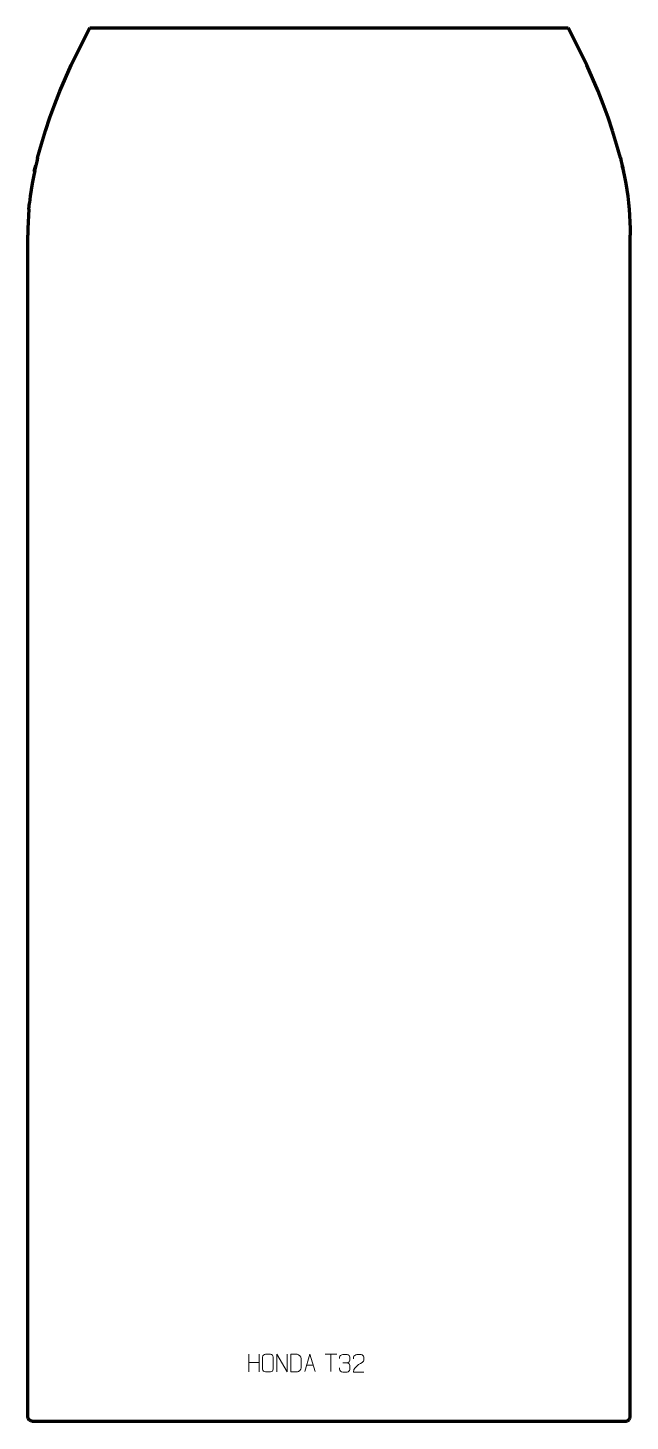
# Model space of a CAD drawing. Header units: millimetres. Extents: x -430 to 430, y -1195 to 795.
import ezdxf

# ---------------------------------------------------------------- set-up
doc = ezdxf.new("R2010")
doc.units = ezdxf.units.MM
doc.header["$MEASUREMENT"] = 0
doc.layers.add('layer 1', color=7, linetype='Continuous')

msp = doc.modelspace()

# ---------------------------------------------------------------- linework, layer by layer
at = {"layer": 'layer 1', "lineweight": 106}
for points in [[(-352.0389, 774.568), (-352.0389, 774.568), (-341.6059, 794.9996), (-341.6059, 794.9996)], [(-341.6059, 794.9996), (-341.6059, 794.9996), (341.6048, 794.9996), (341.6048, 794.9996)], [(352.0389, 774.568), (352.0389, 774.568), (341.6048, 794.9996), (341.6048, 794.9996)], [(-368.1001, 741.5537), (-368.1001, 741.5537), (-352.0389, 774.568), (-352.0389, 774.568)], [(368.1005, 741.5537), (368.1005, 741.5537), (352.0389, 774.568), (352.0389, 774.568)], [(-376.484, 723.2495), (-376.484, 723.2495), (-368.1001, 741.5537), (-368.1001, 741.5537)], [(376.484, 723.2495), (376.484, 723.2495), (368.1005, 741.5537), (368.1005, 741.5537)], [(-384.3629, 704.7221), (-384.3629, 704.7221), (-376.484, 723.2495), (-376.484, 723.2495)], [(384.3629, 704.7221), (384.3629, 704.7221), (376.484, 723.2495), (376.484, 723.2495)], [(-391.7344, 685.9879), (-391.7344, 685.9879), (-384.3629, 704.7221), (-384.3629, 704.7221)], [(391.7344, 685.9879), (391.7344, 685.9879), (384.3629, 704.7221), (384.3629, 704.7221)], [(-398.5918, 667.0587), (-398.5918, 667.0587), (-391.7344, 685.9879), (-391.7344, 685.9879)], [(398.5922, 667.0587), (398.5922, 667.0587), (391.7344, 685.9879), (391.7344, 685.9879)], [(-404.9302, 647.9505), (-404.9302, 647.9505), (-398.5918, 667.0587), (-398.5918, 667.0587)], [(404.9291, 647.9505), (404.9291, 647.9505), (398.5922, 667.0587), (398.5922, 667.0587)], [(-410.743, 628.6751), (-410.743, 628.6751), (-404.9302, 647.9505), (-404.9302, 647.9505)], [(410.7433, 628.6751), (410.7433, 628.6751), (404.9291, 647.9505), (404.9291, 647.9505)], [(-416.029, 609.2492), (-416.029, 609.2492), (-410.743, 628.6751), (-410.743, 628.6751)], [(416.029, 609.2492), (416.029, 609.2492), (410.7433, 628.6751), (410.7433, 628.6751)], [(-419.4905, 594.9992), (-419.4905, 594.9992), (-418.609, 598.6293), (-418.609, 598.6293)], [(-418.609, 598.6293), (-418.609, 598.6293), (-419.4223, 594.9992), (-419.4223, 594.9992)], [(-418.2505, 600.2299), (-418.2505, 600.2299), (-418.609, 598.6293), (-418.609, 598.6293)], [(-417.3249, 603.9161), (-417.3249, 603.9161), (-418.2505, 600.2299), (-418.2505, 600.2299)], [(-416.029, 609.2492), (-416.029, 609.2492), (-417.3249, 603.9161), (-417.3249, 603.9161)], [(416.029, 609.2492), (416.029, 609.2492), (417.3249, 603.9161), (417.3249, 603.9161)], [(417.3249, 603.9161), (417.3249, 603.9161), (418.2509, 600.2299), (418.2509, 600.2299)], [(418.2509, 600.2299), (418.2509, 600.2299), (418.609, 598.6293), (418.609, 598.6293)], [(419.4905, 594.9992), (419.4905, 594.9992), (418.609, 598.6293), (418.609, 598.6293)], [(418.609, 598.6293), (418.609, 598.6293), (419.4226, 594.9992), (419.4226, 594.9992)], [(-422.1227, 582.0607), (-422.1227, 582.0607), (-423.7719, 572.9199), (-423.7719, 572.9199)], [(-420.283, 591.1662), (-420.283, 591.1662), (-422.1227, 582.0607), (-422.1227, 582.0607)], [(-420.7823, 589.6857), (-420.7823, 589.6857), (-419.4905, 594.9992), (-419.4905, 594.9992)], [(-419.4223, 594.9992), (-419.4223, 594.9992), (-420.283, 591.1662), (-420.283, 591.1662)], [(-419.4223, 594.9992), (-419.4223, 594.9992), (-419.4905, 594.9992), (-419.4905, 594.9992)], [(419.4226, 594.9992), (419.4226, 594.9992), (419.4905, 594.9992), (419.4905, 594.9992)], [(419.4226, 594.9992), (419.4226, 594.9992), (420.2815, 591.1662), (420.2815, 591.1662)], [(420.7827, 589.6857), (420.7827, 589.6857), (419.4905, 594.9992), (419.4905, 594.9992)], [(420.2815, 591.1662), (420.2815, 591.1662), (422.1231, 582.0607), (422.1231, 582.0607)], [(422.1231, 582.0607), (422.1231, 582.0607), (423.7719, 572.9199), (423.7719, 572.9199)], [(-425.2287, 563.7461), (-425.2287, 563.7461), (-426.4931, 554.5437), (-426.4931, 554.5437)], [(-423.7719, 572.9199), (-423.7719, 572.9199), (-425.2287, 563.7461), (-425.2287, 563.7461)], [(423.7719, 572.9199), (423.7719, 572.9199), (425.2287, 563.7461), (425.2287, 563.7461)], [(425.2287, 563.7461), (425.2287, 563.7461), (426.4931, 554.5437), (426.4931, 554.5437)], [(-428.4404, 536.0686), (-428.4404, 536.0686), (-427.5641, 545.3166), (-427.5641, 545.3166)], [(-426.4931, 554.5437), (-426.4931, 554.5437), (-427.5641, 545.3166), (-427.5641, 545.3166)], [(426.4931, 554.5437), (426.4931, 554.5437), (427.5629, 545.3166), (427.5629, 545.3166)], [(427.5629, 545.3166), (427.5629, 545.3166), (428.4404, 536.0686), (428.4404, 536.0686)], [(-429.6095, 517.529), (-429.6095, 517.529), (-429.9024, 508.2459), (-429.9024, 508.2459)], [(-429.1217, 526.8062), (-429.1217, 526.8062), (-429.6095, 517.529), (-429.6095, 517.529)], [(-428.4404, 536.0686), (-428.4404, 536.0686), (-429.1217, 526.8062), (-429.1217, 526.8062)], [(428.4404, 536.0686), (428.4404, 536.0686), (429.1217, 526.8062), (429.1217, 526.8062)], [(429.1217, 526.8062), (429.1217, 526.8062), (429.6095, 517.529), (429.6095, 517.529)], [(429.6095, 517.529), (429.6095, 517.529), (429.9024, 508.2459), (429.9024, 508.2459)], [(-429.9024, 508.2459), (-429.9024, 508.2459), (-429.9991, 498.9572), (-429.9991, 498.9572)], [(-429.9991, -1188.8203), (-429.9991, -1188.8203), (-429.9991, 498.9572), (-429.9991, 498.9572)], [(429.9024, 508.2459), (429.9024, 508.2459), (429.9991, 498.9572), (429.9991, 498.9572)], [(429.9991, -1188.8203), (429.9991, -1188.8203), (429.9991, 498.9572), (429.9991, 498.9572)], [(-429.9468, -1189.6273), (-429.9468, -1189.6273), (-429.9991, -1188.8203), (-429.9991, -1188.8203)], [(-429.7886, -1190.4198), (-429.7886, -1190.4198), (-429.9468, -1189.6273), (-429.9468, -1189.6273)], [(-429.5294, -1191.1845), (-429.5294, -1191.1845), (-429.7886, -1190.4198), (-429.7886, -1190.4198)], [(-429.1725, -1191.9103), (-429.1725, -1191.9103), (-429.5294, -1191.1845), (-429.5294, -1191.1845)], [(-428.7228, -1192.5828), (-428.7228, -1192.5828), (-429.1725, -1191.9103), (-429.1725, -1191.9103)], [(-428.1905, -1193.1892), (-428.1905, -1193.1892), (-428.7228, -1192.5828), (-428.7228, -1192.5828)], [(-427.5826, -1193.723), (-427.5826, -1193.723), (-428.1905, -1193.1892), (-428.1905, -1193.1892)], [(-426.9102, -1194.1715), (-426.9102, -1194.1715), (-427.5826, -1193.723), (-427.5826, -1193.723)], [(426.9105, -1194.1715), (426.9105, -1194.1715), (427.5826, -1193.723), (427.5826, -1193.723)], [(427.5826, -1193.723), (427.5826, -1193.723), (428.1905, -1193.1892), (428.1905, -1193.1892)], [(428.1905, -1193.1892), (428.1905, -1193.1892), (428.7228, -1192.5828), (428.7228, -1192.5828)], [(428.7228, -1192.5828), (428.7228, -1192.5828), (429.1714, -1191.9103), (429.1714, -1191.9103)], [(429.1714, -1191.9103), (429.1714, -1191.9103), (429.5298, -1191.1845), (429.5298, -1191.1845)], [(429.5298, -1191.1845), (429.5298, -1191.1845), (429.7886, -1190.4198), (429.7886, -1190.4198)], [(429.7886, -1190.4198), (429.7886, -1190.4198), (429.9468, -1189.6273), (429.9468, -1189.6273)], [(429.9468, -1189.6273), (429.9468, -1189.6273), (429.9991, -1188.8203), (429.9991, -1188.8203)], [(-426.1858, -1194.5285), (-426.1858, -1194.5285), (-426.9102, -1194.1715), (-426.9102, -1194.1715)], [(-425.4207, -1194.7887), (-425.4207, -1194.7887), (-426.1858, -1194.5285), (-426.1858, -1194.5285)], [(-424.6282, -1194.947), (-424.6282, -1194.947), (-425.4207, -1194.7887), (-425.4207, -1194.7887)], [(-423.8216, -1194.9993), (-423.8216, -1194.9993), (-424.6282, -1194.947), (-424.6282, -1194.947)], [(-423.8216, -1194.9993), (-423.8216, -1194.9993), (423.8216, -1194.9993), (423.8216, -1194.9993)], [(423.8216, -1194.9993), (423.8216, -1194.9993), (424.6286, -1194.947), (424.6286, -1194.947)], [(424.6286, -1194.947), (424.6286, -1194.947), (425.4211, -1194.7887), (425.4211, -1194.7887)], [(425.4211, -1194.7887), (425.4211, -1194.7887), (426.1858, -1194.5285), (426.1858, -1194.5285)], [(426.1858, -1194.5285), (426.1858, -1194.5285), (426.9105, -1194.1715), (426.9105, -1194.1715)]]:
    msp.add_open_spline(points, degree=3, dxfattribs=at)
at = {"layer": 'layer 1', "color": 250, "lineweight": 9}
for points in [[(-114.5014, -1099.5715), (-114.5014, -1099.5715), (-114.5014, -1124.349), (-114.5014, -1124.349)], [(-114.5014, -1111.4538), (-114.5014, -1111.4538), (-99.8581, -1111.4534), (-99.8581, -1111.4534)], [(-99.8581, -1099.5715), (-99.8581, -1099.5715), (-99.8581, -1124.525), (-99.8581, -1124.525)], [(-5.6733, -1099.3677), (-5.6733, -1099.3677), (11.3139, -1099.3677), (11.3139, -1099.3677)], [(2.8205, -1124.2977), (2.8205, -1124.2977), (2.8205, -1099.3442), (2.8205, -1099.3442)], [(19.7394, -1111.8314), (19.7394, -1111.8314), (25.9358, -1111.8314), (25.9358, -1111.8314)], [(-31.9275, -1115.0483), (-31.9275, -1115.0483), (-22.4318, -1115.0483), (-22.4318, -1115.0483)]]:
    msp.add_open_spline(points, degree=3, dxfattribs=at)
for points, knots in [([(-90.7604, -1099.549), (-88.3943, -1099.549), (-86.0278, -1099.549), (-83.6613, -1099.549), (-83.6613, -1099.549), (-81.6808, -1099.5134), (-79.6548, -1101.0077), (-79.6277, -1103.4498), (-79.6277, -1103.4498), (-79.6281, -1109.2072), (-79.6281, -1114.965), (-79.6277, -1120.7232), (-79.6277, -1120.7232), (-79.7698, -1123.0508), (-81.4762, -1124.5331), (-83.6613, -1124.5439), (-83.6613, -1124.5439), (-86.0337, -1124.5435), (-88.4061, -1124.5435), (-90.7781, -1124.5439), (-90.7781, -1124.5439), (-92.7366, -1124.6495), (-94.743, -1122.7616), (-94.7316, -1120.7406), (-94.7316, -1120.7406), (-94.7312, -1114.96), (-94.7312, -1109.1797), (-94.7316, -1103.3999), (-94.7316, -1103.3999), (-94.7273, -1101.2579), (-92.9502, -1099.5354), (-90.7604, -1099.549)], [0, 0, 0, 0, 0.111111111, 0.111111111, 0.111111111, 0.111111111, 0.222222222, 0.222222222, 0.222222222, 0.222222222, 0.333333333, 0.333333333, 0.333333333, 0.333333333, 0.444444444, 0.444444444, 0.444444444, 0.444444444, 0.555555556, 0.555555556, 0.555555556, 0.555555556, 0.666666667, 0.666666667, 0.666666667, 0.666666667, 0.777777778, 0.777777778, 0.777777778, 0.777777778, 1, 1, 1, 1]), ([(-74.5071, -1124.525), (-74.5071, -1124.525), (-74.5071, -1099.5715), (-74.5071, -1099.5715), (-74.5071, -1099.5715), (-74.5071, -1099.5715), (-59.8523, -1124.525), (-59.8523, -1124.525), (-59.8523, -1124.525), (-59.8523, -1124.525), (-59.8523, -1099.5715), (-59.8523, -1099.5715)], [0, 0, 0, 0, 0.25, 0.25, 0.25, 0.25, 0.5, 0.5, 0.5, 0.5, 1, 1, 1, 1]), ([(-54.572, -1124.4969), (-52.2402, -1124.4965), (-47.29, -1124.5205), (-44.9585, -1124.5208), (-44.9585, -1124.5208), (-43.0335, -1124.6262), (-39.7149, -1121.0846), (-39.7261, -1119.0673), (-39.7261, -1119.0673), (-39.7265, -1113.2972), (-39.7265, -1111.1275), (-39.7261, -1105.3582), (-39.7261, -1105.3582), (-39.7304, -1103.2201), (-43.1049, -1099.56), (-45.2573, -1099.5735), (-45.2573, -1099.5735), (-47.583, -1099.5735), (-52.3073, -1099.5735), (-54.6334, -1099.5735), (-54.6334, -1099.5735), (-54.633, -1105.3204), (-54.5717, -1118.7496), (-54.572, -1124.4969)], [0, 0, 0, 0, 0.142857143, 0.142857143, 0.142857143, 0.142857143, 0.285714286, 0.285714286, 0.285714286, 0.285714286, 0.428571429, 0.428571429, 0.428571429, 0.428571429, 0.571428571, 0.571428571, 0.571428571, 0.571428571, 0.714285714, 0.714285714, 0.714285714, 0.714285714, 1, 1, 1, 1]), ([(-34.6501, -1124.2977), (-34.6501, -1124.2977), (-27.2791, -1099.3442), (-27.2791, -1099.3442), (-27.2791, -1099.3442), (-27.2791, -1099.3442), (-19.7092, -1124.2977), (-19.7092, -1124.2977)], [0, 0, 0, 0, 0.333333333, 0.333333333, 0.333333333, 0.333333333, 1, 1, 1, 1]), ([(15.0297, -1105.5862), (15.0297, -1105.5862), (15.0297, -1103.729), (15.0297, -1103.729), (15.0297, -1103.729), (15.0154, -1101.9871), (17.6799, -1099.869), (19.739, -1099.8917), (19.739, -1099.8917), (21.8031, -1099.8917), (23.8671, -1099.8917), (25.9308, -1099.8917), (25.9308, -1099.8917), (28.1253, -1099.8829), (29.7236, -1101.7297), (29.768, -1103.6418), (29.768, -1103.6418), (29.7676, -1105.0769), (29.7676, -1106.512), (29.768, -1107.9475), (29.768, -1107.9475), (29.7194, -1109.601), (28.1168, -1111.831), (25.9185, -1111.821), (25.9185, -1111.821), (28.1222, -1111.8322), (29.7302, -1113.6354), (29.7842, -1115.6949), (29.7842, -1115.6949), (29.7838, -1117.4796), (29.7838, -1119.2643), (29.7842, -1121.0494), (29.7842, -1121.0494), (29.7943, -1123.1108), (27.7394, -1124.8739), (25.9185, -1124.8658), (25.9185, -1124.8658), (23.8532, -1124.8655), (21.788, -1124.8655), (19.7224, -1124.8658), (19.7224, -1124.8658), (17.5538, -1124.8543), (15.0228, -1122.4541), (15.0042, -1120.9923), (15.0042, -1120.9923), (15.0042, -1120.9923), (15.0042, -1119.0837), (15.0042, -1119.0837)], [0, 0, 0, 0, 0.076923077, 0.076923077, 0.076923077, 0.076923077, 0.153846154, 0.153846154, 0.153846154, 0.153846154, 0.230769231, 0.230769231, 0.230769231, 0.230769231, 0.307692308, 0.307692308, 0.307692308, 0.307692308, 0.384615385, 0.384615385, 0.384615385, 0.384615385, 0.461538462, 0.461538462, 0.461538462, 0.461538462, 0.538461538, 0.538461538, 0.538461538, 0.538461538, 0.615384615, 0.615384615, 0.615384615, 0.615384615, 0.692307692, 0.692307692, 0.692307692, 0.692307692, 0.769230769, 0.769230769, 0.769230769, 0.769230769, 0.846153846, 0.846153846, 0.846153846, 0.846153846, 1, 1, 1, 1]), ([(49.7656, -1124.8658), (44.8512, -1124.8655), (39.9368, -1124.8655), (35.0227, -1124.8658), (35.0227, -1124.8658), (35.0227, -1114.9335), (49.6737, -1112.2923), (49.7656, -1107.982), (49.7656, -1107.982), (49.7653, -1106.5579), (49.7653, -1105.1342), (49.7656, -1103.7109), (49.7656, -1103.7109), (49.7487, -1101.6338), (47.6259, -1099.909), (45.9549, -1099.8917), (45.9549, -1099.8917), (43.8817, -1099.8921), (41.8088, -1099.8921), (39.7364, -1099.8917), (39.7364, -1099.8917), (37.9143, -1099.8752), (35.0896, -1101.6673), (35.0227, -1103.7609), (35.0227, -1103.7609), (35.0227, -1103.7609), (35.0227, -1105.8157), (35.0227, -1105.8157)], [0, 0, 0, 0, 0.125, 0.125, 0.125, 0.125, 0.25, 0.25, 0.25, 0.25, 0.375, 0.375, 0.375, 0.375, 0.5, 0.5, 0.5, 0.5, 0.625, 0.625, 0.625, 0.625, 0.75, 0.75, 0.75, 0.75, 1, 1, 1, 1])]:
    msp.add_open_spline(points, degree=3, knots=knots, dxfattribs=at)

doc.saveas('drawing.dxf')
